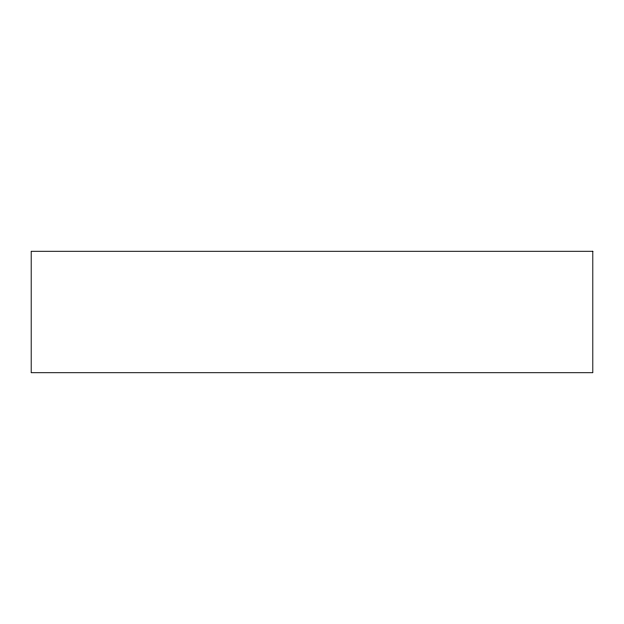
<?xml version="1.0" encoding="UTF-8"?>
<svg xmlns="http://www.w3.org/2000/svg" width="624" height="624" viewBox="0 0 624 624"><rect width="100%" height="100%" fill="white"/><g stroke="black" fill="none" stroke-linecap="round" stroke-linejoin="round"><path stroke-width="0.94" d="M592.8 251.285L31.2 251.285L31.2 372.715L592.8 372.715L592.8 251.285"/></g></svg>
